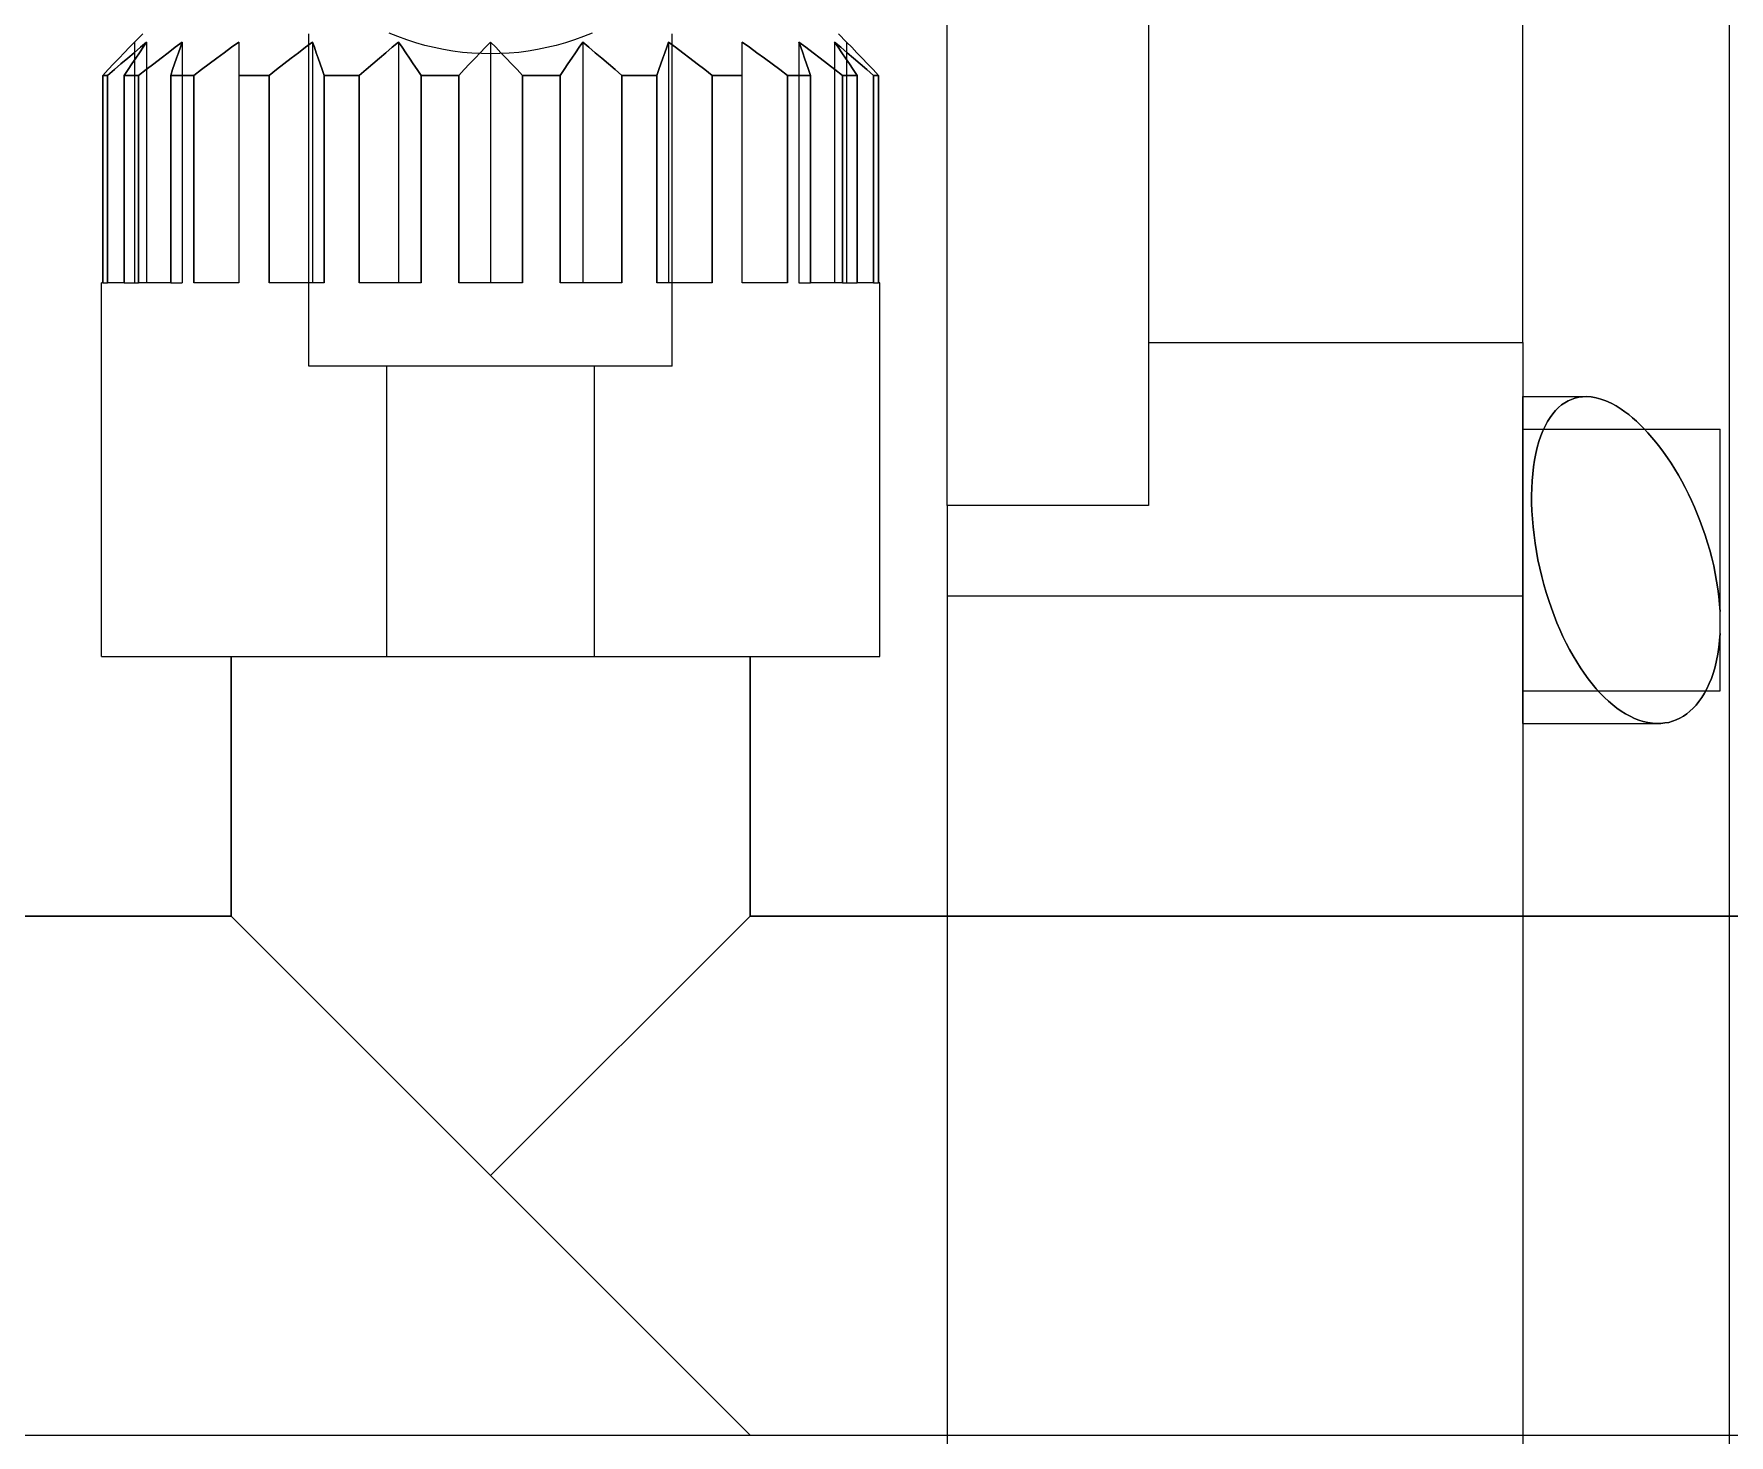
# Model space of a CAD drawing. Header units: millimetres. Extents: x -82 to 282, y -200 to 45.
# Drawn here: x 72.1 to 175.8, y -100.8 to -15.1 of the extents above; entities that cross this region are included whole.
import ezdxf

# ---------------------------------------------------------------- set-up
doc = ezdxf.new("R2010")
doc.units = ezdxf.units.MM
doc.layers.add('MAIN-2', color=7, linetype='Continuous')

msp = doc.modelspace()

# ---------------------------------------------------------------- linework, layer by layer
at = {"layer": 'MAIN-2'}
for p, q in [((140.27, 30.16), (140.27, -33.97)), ((163.16, -33.97), (163.16, 30.16)), ((127.95, -43.93), (127.95, 20.21)), ((175.78, 2.54), (175.78, -84.93)), ((78.23, -15.59), (78.74, -15.08)), ((78.23, -15.59), (78.74, -15.08)), ((88.9, -35.4), (88.9, -15.08)), ((88.9, -35.4), (88.9, -15.08)), ((94.34, -15.25), (93.81, -15.03)), ((94.88, -15.45), (94.34, -15.25)), ((95.43, -15.63), (94.88, -15.45)), ((105.15, -15.45), (104.6, -15.63)), ((105.69, -15.25), (105.15, -15.45)), ((106.22, -15.03), (105.69, -15.25)), ((111.12, -35.4), (111.12, -15.08)), ((111.12, -35.4), (111.12, -15.08)), ((121.79, -15.59), (121.29, -15.08)), ((121.79, -15.59), (121.29, -15.08)), ((76.95, -16.91), (77.28, -16.56)), ((77.28, -16.56), (76.95, -16.91)), ((76.95, -16.91), (77.28, -16.56)), ((77.28, -16.56), (76.95, -16.91)), ((77.28, -16.56), (77.6, -16.23)), ((77.6, -16.23), (77.28, -16.56)), ((77.28, -16.56), (77.6, -16.23)), ((77.6, -16.23), (77.28, -16.56)), ((77.81, -16.56), (77.4, -16.91)), ((77.4, -16.91), (77.81, -16.56)), ((77.81, -16.56), (77.4, -16.91)), ((77.4, -16.91), (77.81, -16.56)), ((77.6, -16.23), (77.92, -15.9)), ((77.92, -15.9), (77.6, -16.23)), ((77.6, -16.23), (77.92, -15.9)), ((77.92, -15.9), (77.6, -16.23)), ((78.2, -16.23), (77.81, -16.56)), ((77.81, -16.56), (78.2, -16.23)), ((78.2, -16.23), (77.81, -16.56)), ((77.81, -16.56), (78.2, -16.23)), ((77.92, -15.9), (78.23, -15.59)), ((78.23, -15.59), (77.92, -15.9)), ((77.92, -15.9), (78.23, -15.59)), ((78.23, -15.59), (77.92, -15.9)), ((78.07, -16.91), (78.3, -16.56)), ((78.3, -16.56), (78.07, -16.91)), ((78.07, -16.91), (78.3, -16.56)), ((78.3, -16.56), (78.07, -16.91)), ((78.59, -15.9), (78.2, -16.23)), ((78.2, -16.23), (78.59, -15.9)), ((78.59, -15.9), (78.2, -16.23)), ((78.2, -16.23), (78.59, -15.9)), ((78.23, -15.59), (78.23, -30.32)), ((78.23, -15.59), (78.23, -30.32)), ((78.3, -16.56), (78.53, -16.23)), ((78.53, -16.23), (78.3, -16.56)), ((78.3, -16.56), (78.53, -16.23)), ((78.53, -16.23), (78.3, -16.56)), ((78.53, -16.23), (78.75, -15.9)), ((78.75, -15.9), (78.53, -16.23)), ((78.53, -16.23), (78.75, -15.9)), ((78.75, -15.9), (78.53, -16.23)), ((78.97, -15.59), (78.59, -15.9)), ((78.59, -15.9), (78.97, -15.59)), ((78.97, -15.59), (78.59, -15.9)), ((78.59, -15.9), (78.97, -15.59)), ((78.75, -15.9), (78.97, -15.59)), ((78.97, -15.59), (78.75, -15.9)), ((78.75, -15.9), (78.97, -15.59)), ((78.97, -15.59), (78.75, -15.9)), ((78.97, -15.59), (78.97, -30.32)), ((78.97, -15.59), (78.97, -30.32)), ((78.97, -15.59), (78.97, -30.32)), ((78.97, -15.59), (78.97, -30.32)), ((79.85, -16.56), (79.4, -16.91)), ((79.4, -16.91), (79.85, -16.56)), ((79.85, -16.56), (79.4, -16.91)), ((79.4, -16.91), (79.85, -16.56)), ((80.29, -16.23), (79.85, -16.56)), ((79.85, -16.56), (80.29, -16.23)), ((80.29, -16.23), (79.85, -16.56)), ((79.85, -16.56), (80.29, -16.23)), ((80.72, -15.9), (80.29, -16.23)), ((80.29, -16.23), (80.72, -15.9)), ((80.72, -15.9), (80.29, -16.23)), ((80.29, -16.23), (80.72, -15.9)), ((80.68, -16.91), (80.8, -16.56)), ((80.8, -16.56), (80.68, -16.91)), ((80.68, -16.91), (80.8, -16.56)), ((80.8, -16.56), (80.68, -16.91)), ((81.15, -15.59), (80.72, -15.9)), ((80.72, -15.9), (81.15, -15.59)), ((81.15, -15.59), (80.72, -15.9)), ((80.72, -15.9), (81.15, -15.59)), ((80.8, -16.56), (80.92, -16.23)), ((80.92, -16.23), (80.8, -16.56)), ((80.8, -16.56), (80.92, -16.23)), ((80.92, -16.23), (80.8, -16.56)), ((80.92, -16.23), (81.04, -15.9)), ((81.04, -15.9), (80.92, -16.23)), ((80.92, -16.23), (81.04, -15.9)), ((81.04, -15.9), (80.92, -16.23)), ((81.04, -15.9), (81.15, -15.59)), ((81.15, -15.59), (81.04, -15.9)), ((81.04, -15.9), (81.15, -15.59)), ((81.15, -15.59), (81.04, -15.9)), ((81.15, -15.59), (81.15, -30.32)), ((81.15, -15.59), (81.15, -30.32)), ((81.15, -15.59), (81.15, -30.32)), ((81.15, -15.59), (81.15, -30.32)), ((83.26, -16.56), (82.8, -16.91)), ((82.8, -16.91), (83.26, -16.56)), ((83.26, -16.56), (82.8, -16.91)), ((82.8, -16.91), (83.26, -16.56)), ((83.72, -16.23), (83.26, -16.56)), ((83.26, -16.56), (83.72, -16.23)), ((83.72, -16.23), (83.26, -16.56)), ((83.26, -16.56), (83.72, -16.23)), ((84.17, -15.9), (83.72, -16.23)), ((83.72, -16.23), (84.17, -15.9)), ((84.17, -15.9), (83.72, -16.23)), ((83.72, -16.23), (84.17, -15.9)), ((84.61, -15.59), (84.17, -15.9)), ((84.17, -15.9), (84.61, -15.59)), ((84.61, -15.59), (84.17, -15.9)), ((84.17, -15.9), (84.61, -15.59)), ((84.61, -15.59), (84.61, -15.9)), ((84.61, -15.9), (84.61, -16.23)), ((84.61, -16.23), (84.61, -16.56)), ((84.61, -16.56), (84.61, -16.91)), ((87.82, -16.56), (87.37, -16.91)), ((87.37, -16.91), (87.82, -16.56)), ((87.82, -16.56), (87.37, -16.91)), ((87.37, -16.91), (87.82, -16.56)), ((88.26, -16.23), (87.82, -16.56)), ((87.82, -16.56), (88.26, -16.23)), ((88.26, -16.23), (87.82, -16.56)), ((87.82, -16.56), (88.26, -16.23)), ((88.69, -15.9), (88.26, -16.23)), ((88.26, -16.23), (88.69, -15.9)), ((88.69, -15.9), (88.26, -16.23)), ((88.26, -16.23), (88.69, -15.9)), ((89.12, -15.59), (88.69, -15.9)), ((88.69, -15.9), (89.12, -15.59)), ((89.12, -15.59), (88.69, -15.9)), ((88.69, -15.9), (89.12, -15.59)), ((89.24, -15.9), (89.12, -15.59)), ((89.12, -15.59), (89.24, -15.9)), ((89.12, -15.59), (89.12, -30.32)), ((89.12, -15.59), (89.12, -30.32)), ((89.24, -15.9), (89.12, -15.59)), ((89.12, -15.59), (89.24, -15.9)), ((89.12, -15.59), (89.12, -30.32)), ((89.12, -15.59), (89.12, -30.32)), ((89.35, -16.23), (89.24, -15.9)), ((89.24, -15.9), (89.35, -16.23)), ((89.35, -16.23), (89.24, -15.9)), ((89.24, -15.9), (89.35, -16.23)), ((89.47, -16.56), (89.35, -16.23)), ((89.35, -16.23), (89.47, -16.56)), ((89.47, -16.56), (89.35, -16.23)), ((89.35, -16.23), (89.47, -16.56)), ((89.59, -16.91), (89.47, -16.56)), ((89.47, -16.56), (89.59, -16.91)), ((89.59, -16.91), (89.47, -16.56)), ((89.47, -16.56), (89.59, -16.91)), ((93.21, -16.56), (92.81, -16.91)), ((92.81, -16.91), (93.21, -16.56)), ((93.21, -16.56), (92.81, -16.91)), ((92.81, -16.91), (93.21, -16.56)), ((93.6, -16.23), (93.21, -16.56)), ((93.21, -16.56), (93.6, -16.23)), ((93.6, -16.23), (93.21, -16.56)), ((93.21, -16.56), (93.6, -16.23)), ((93.99, -15.9), (93.6, -16.23)), ((93.6, -16.23), (93.99, -15.9)), ((93.99, -15.9), (93.6, -16.23)), ((93.6, -16.23), (93.99, -15.9)), ((94.38, -15.59), (93.99, -15.9)), ((93.99, -15.9), (94.38, -15.59)), ((94.38, -15.59), (93.99, -15.9)), ((93.99, -15.9), (94.38, -15.59)), ((94.6, -15.9), (94.38, -15.59)), ((94.38, -15.59), (94.6, -15.9)), ((94.38, -15.59), (94.38, -30.32)), ((94.38, -15.59), (94.38, -30.32)), ((94.6, -15.9), (94.38, -15.59)), ((94.38, -15.59), (94.6, -15.9)), ((94.38, -15.59), (94.38, -30.32)), ((94.38, -15.59), (94.38, -30.32)), ((94.82, -16.23), (94.6, -15.9)), ((94.6, -15.9), (94.82, -16.23)), ((94.82, -16.23), (94.6, -15.9)), ((94.6, -15.9), (94.82, -16.23)), ((95.05, -16.56), (94.82, -16.23)), ((94.82, -16.23), (95.05, -16.56)), ((95.05, -16.56), (94.82, -16.23)), ((94.82, -16.23), (95.05, -16.56)), ((95.28, -16.91), (95.05, -16.56)), ((95.05, -16.56), (95.28, -16.91)), ((95.28, -16.91), (95.05, -16.56)), ((95.05, -16.56), (95.28, -16.91)), ((95.99, -15.79), (95.43, -15.63)), ((96.56, -15.92), (95.99, -15.79)), ((97.14, -16.04), (96.56, -15.92)), ((97.71, -16.13), (97.14, -16.04)), ((98.29, -16.21), (97.71, -16.13)), ((98.87, -16.26), (98.29, -16.21)), ((98.73, -16.91), (99.06, -16.56)), ((99.06, -16.56), (98.73, -16.91)), ((98.73, -16.91), (99.06, -16.56)), ((99.06, -16.56), (98.73, -16.91)), ((99.45, -16.29), (98.87, -16.26)), ((99.06, -16.56), (99.38, -16.23)), ((99.38, -16.23), (99.06, -16.56)), ((99.06, -16.56), (99.38, -16.23)), ((99.38, -16.23), (99.06, -16.56)), ((99.38, -16.23), (99.7, -15.9)), ((99.7, -15.9), (99.38, -16.23)), ((99.38, -16.23), (99.7, -15.9)), ((99.7, -15.9), (99.38, -16.23)), ((100.01, -16.3), (99.45, -16.29)), ((99.7, -15.9), (100.01, -15.59)), ((100.01, -15.59), (99.7, -15.9)), ((99.7, -15.9), (100.01, -15.59)), ((100.01, -15.59), (99.7, -15.9)), ((100.01, -15.59), (100.33, -15.9)), ((100.33, -15.9), (100.01, -15.59)), ((100.01, -15.59), (100.33, -15.9)), ((100.33, -15.9), (100.01, -15.59)), ((100.01, -15.59), (100.01, -30.32)), ((100.01, -15.59), (100.01, -30.32)), ((100.01, -15.59), (100.01, -30.32)), ((100.01, -15.59), (100.01, -30.32)), ((100.58, -16.29), (100.01, -16.3)), ((100.33, -15.9), (100.64, -16.23)), ((100.64, -16.23), (100.33, -15.9)), ((100.33, -15.9), (100.64, -16.23)), ((100.64, -16.23), (100.33, -15.9)), ((101.15, -16.26), (100.58, -16.29)), ((100.64, -16.23), (100.97, -16.56)), ((100.97, -16.56), (100.64, -16.23)), ((100.64, -16.23), (100.97, -16.56)), ((100.97, -16.56), (100.64, -16.23)), ((100.97, -16.56), (101.29, -16.91)), ((101.29, -16.91), (100.97, -16.56)), ((100.97, -16.56), (101.29, -16.91)), ((101.29, -16.91), (100.97, -16.56)), ((101.73, -16.21), (101.15, -16.26)), ((102.31, -16.13), (101.73, -16.21)), ((102.89, -16.04), (102.31, -16.13)), ((103.46, -15.92), (102.89, -16.04)), ((104.03, -15.79), (103.46, -15.92)), ((104.6, -15.63), (104.03, -15.79)), ((104.74, -16.91), (104.98, -16.56)), ((104.98, -16.56), (104.74, -16.91)), ((104.74, -16.91), (104.98, -16.56)), ((104.98, -16.56), (104.74, -16.91)), ((104.98, -16.56), (105.2, -16.23)), ((105.2, -16.23), (104.98, -16.56)), ((104.98, -16.56), (105.2, -16.23)), ((105.2, -16.23), (104.98, -16.56)), ((105.2, -16.23), (105.43, -15.9)), ((105.43, -15.9), (105.2, -16.23)), ((105.2, -16.23), (105.43, -15.9)), ((105.43, -15.9), (105.2, -16.23)), ((105.43, -15.9), (105.65, -15.59)), ((105.65, -15.59), (105.43, -15.9)), ((105.43, -15.9), (105.65, -15.59)), ((105.65, -15.59), (105.43, -15.9)), ((105.65, -15.59), (106.03, -15.9)), ((106.03, -15.9), (105.65, -15.59)), ((105.65, -15.59), (106.03, -15.9)), ((106.03, -15.9), (105.65, -15.59)), ((105.65, -15.59), (105.65, -30.32)), ((105.65, -15.59), (105.65, -30.32)), ((105.65, -15.59), (105.65, -30.32)), ((105.65, -15.59), (105.65, -30.32)), ((106.03, -15.9), (106.42, -16.23)), ((106.42, -16.23), (106.03, -15.9)), ((106.03, -15.9), (106.42, -16.23)), ((106.42, -16.23), (106.03, -15.9)), ((106.42, -16.23), (106.82, -16.56)), ((106.82, -16.56), (106.42, -16.23)), ((106.42, -16.23), (106.82, -16.56)), ((106.82, -16.56), (106.42, -16.23)), ((106.82, -16.56), (107.22, -16.91)), ((107.22, -16.91), (106.82, -16.56)), ((106.82, -16.56), (107.22, -16.91)), ((107.22, -16.91), (106.82, -16.56)), ((110.43, -16.91), (110.55, -16.56)), ((110.55, -16.56), (110.43, -16.91)), ((110.43, -16.91), (110.55, -16.56)), ((110.55, -16.56), (110.43, -16.91)), ((110.55, -16.56), (110.67, -16.23)), ((110.67, -16.23), (110.55, -16.56)), ((110.55, -16.56), (110.67, -16.23)), ((110.67, -16.23), (110.55, -16.56)), ((110.67, -16.23), (110.79, -15.9)), ((110.79, -15.9), (110.67, -16.23)), ((110.67, -16.23), (110.79, -15.9)), ((110.79, -15.9), (110.67, -16.23)), ((110.79, -15.9), (110.9, -15.59)), ((110.9, -15.59), (110.79, -15.9)), ((110.79, -15.9), (110.9, -15.59)), ((110.9, -15.59), (110.79, -15.9)), ((110.9, -15.59), (111.33, -15.9)), ((111.33, -15.9), (110.9, -15.59)), ((110.9, -15.59), (111.33, -15.9)), ((111.33, -15.9), (110.9, -15.59)), ((110.9, -15.59), (110.9, -30.32)), ((110.9, -15.59), (110.9, -30.32)), ((110.9, -15.59), (110.9, -30.32)), ((110.9, -15.59), (110.9, -30.32)), ((111.33, -15.9), (111.77, -16.23)), ((111.77, -16.23), (111.33, -15.9)), ((111.33, -15.9), (111.77, -16.23)), ((111.77, -16.23), (111.33, -15.9)), ((111.77, -16.23), (112.21, -16.56)), ((112.21, -16.56), (111.77, -16.23)), ((111.77, -16.23), (112.21, -16.56)), ((112.21, -16.56), (111.77, -16.23)), ((112.21, -16.56), (112.65, -16.91)), ((112.65, -16.91), (112.21, -16.56)), ((112.21, -16.56), (112.65, -16.91)), ((112.65, -16.91), (112.21, -16.56)), ((115.41, -15.9), (115.41, -15.59)), ((115.41, -15.59), (115.86, -15.9)), ((115.86, -15.9), (115.41, -15.59)), ((115.41, -15.59), (115.86, -15.9)), ((115.86, -15.9), (115.41, -15.59)), ((115.41, -16.23), (115.41, -15.9)), ((115.41, -16.56), (115.41, -16.23)), ((115.41, -16.91), (115.41, -16.56)), ((115.86, -15.9), (116.31, -16.23)), ((116.31, -16.23), (115.86, -15.9)), ((115.86, -15.9), (116.31, -16.23)), ((116.31, -16.23), (115.86, -15.9)), ((116.31, -16.23), (116.76, -16.56)), ((116.76, -16.56), (116.31, -16.23)), ((116.31, -16.23), (116.76, -16.56)), ((116.76, -16.56), (116.31, -16.23)), ((116.76, -16.56), (117.23, -16.91)), ((117.23, -16.91), (116.76, -16.56)), ((116.76, -16.56), (117.23, -16.91)), ((117.23, -16.91), (116.76, -16.56)), ((118.99, -15.9), (118.87, -15.59)), ((118.87, -15.59), (119.3, -15.9)), ((119.3, -15.9), (118.87, -15.59)), ((118.87, -15.59), (118.99, -15.9)), ((118.99, -15.9), (118.87, -15.59)), ((118.87, -15.59), (119.3, -15.9)), ((119.3, -15.9), (118.87, -15.59)), ((118.87, -15.59), (118.99, -15.9)), ((118.87, -15.59), (118.87, -30.32)), ((118.87, -15.59), (118.87, -30.32)), ((118.87, -15.59), (118.87, -30.32)), ((118.87, -15.59), (118.87, -30.32)), ((119.11, -16.23), (118.99, -15.9)), ((118.99, -15.9), (119.11, -16.23)), ((119.11, -16.23), (118.99, -15.9)), ((118.99, -15.9), (119.11, -16.23)), ((119.22, -16.56), (119.11, -16.23)), ((119.11, -16.23), (119.22, -16.56)), ((119.22, -16.56), (119.11, -16.23)), ((119.11, -16.23), (119.22, -16.56)), ((119.34, -16.91), (119.22, -16.56)), ((119.22, -16.56), (119.34, -16.91)), ((119.34, -16.91), (119.22, -16.56)), ((119.22, -16.56), (119.34, -16.91)), ((119.3, -15.9), (119.74, -16.23)), ((119.74, -16.23), (119.3, -15.9)), ((119.3, -15.9), (119.74, -16.23)), ((119.74, -16.23), (119.3, -15.9)), ((119.74, -16.23), (120.18, -16.56)), ((120.18, -16.56), (119.74, -16.23)), ((119.74, -16.23), (120.18, -16.56)), ((120.18, -16.56), (119.74, -16.23)), ((120.18, -16.56), (120.63, -16.91)), ((120.63, -16.91), (120.18, -16.56)), ((120.18, -16.56), (120.63, -16.91)), ((120.63, -16.91), (120.18, -16.56)), ((121.27, -15.9), (121.05, -15.59)), ((121.05, -15.59), (121.43, -15.9)), ((121.43, -15.9), (121.05, -15.59)), ((121.05, -15.59), (121.27, -15.9)), ((121.27, -15.9), (121.05, -15.59)), ((121.05, -15.59), (121.43, -15.9)), ((121.43, -15.9), (121.05, -15.59)), ((121.05, -15.59), (121.27, -15.9)), ((121.05, -15.59), (121.05, -30.32)), ((121.05, -15.59), (121.05, -30.32)), ((121.05, -15.59), (121.05, -30.32)), ((121.05, -15.59), (121.05, -30.32)), ((121.5, -16.23), (121.27, -15.9)), ((121.27, -15.9), (121.5, -16.23)), ((121.5, -16.23), (121.27, -15.9)), ((121.27, -15.9), (121.5, -16.23)), ((121.43, -15.9), (121.82, -16.23)), ((121.82, -16.23), (121.43, -15.9)), ((121.43, -15.9), (121.82, -16.23)), ((121.82, -16.23), (121.43, -15.9)), ((121.73, -16.56), (121.5, -16.23)), ((121.5, -16.23), (121.73, -16.56)), ((121.73, -16.56), (121.5, -16.23)), ((121.5, -16.23), (121.73, -16.56)), ((121.96, -16.91), (121.73, -16.56)), ((121.73, -16.56), (121.96, -16.91)), ((121.96, -16.91), (121.73, -16.56)), ((121.73, -16.56), (121.96, -16.91)), ((122.11, -15.9), (121.79, -15.59)), ((121.79, -15.59), (122.11, -15.9)), ((122.11, -15.9), (121.79, -15.59)), ((121.79, -15.59), (122.11, -15.9)), ((121.79, -15.59), (121.79, -30.32)), ((121.79, -15.59), (121.79, -30.32)), ((121.82, -16.23), (122.22, -16.56)), ((122.22, -16.56), (121.82, -16.23)), ((121.82, -16.23), (122.22, -16.56)), ((122.22, -16.56), (121.82, -16.23)), ((122.42, -16.23), (122.11, -15.9)), ((122.11, -15.9), (122.42, -16.23)), ((122.42, -16.23), (122.11, -15.9)), ((122.11, -15.9), (122.42, -16.23)), ((122.22, -16.56), (122.62, -16.91)), ((122.62, -16.91), (122.22, -16.56)), ((122.22, -16.56), (122.62, -16.91)), ((122.62, -16.91), (122.22, -16.56)), ((122.75, -16.56), (122.42, -16.23)), ((122.42, -16.23), (122.75, -16.56)), ((122.75, -16.56), (122.42, -16.23)), ((122.42, -16.23), (122.75, -16.56)), ((123.07, -16.91), (122.75, -16.56)), ((122.75, -16.56), (123.07, -16.91)), ((123.07, -16.91), (122.75, -16.56)), ((122.75, -16.56), (123.07, -16.91)), ((76.28, -17.62), (76.62, -17.26)), ((76.62, -17.26), (76.28, -17.62)), ((76.28, -17.62), (76.62, -17.26)), ((76.62, -17.26), (76.28, -17.62)), ((76.28, -17.62), (76.58, -17.62)), ((76.58, -17.62), (76.28, -17.62)), ((76.28, -17.62), (76.28, -30.32)), ((76.28, -30.32), (76.28, -17.62)), ((76.28, -17.62), (76.58, -17.62)), ((76.58, -17.62), (76.28, -17.62)), ((76.28, -17.62), (76.28, -30.32)), ((76.28, -30.32), (76.28, -17.62)), ((77, -17.26), (76.58, -17.62)), ((76.58, -17.62), (77, -17.26)), ((77, -17.26), (76.58, -17.62)), ((76.58, -17.62), (77, -17.26)), ((76.58, -30.32), (76.58, -17.62)), ((76.58, -17.62), (76.58, -30.32)), ((76.58, -30.32), (76.58, -17.62)), ((76.58, -17.62), (76.58, -30.32)), ((76.62, -17.26), (76.95, -16.91)), ((76.95, -16.91), (76.62, -17.26)), ((76.62, -17.26), (76.95, -16.91)), ((76.95, -16.91), (76.62, -17.26)), ((77.4, -16.91), (77, -17.26)), ((77, -17.26), (77.4, -16.91)), ((77.4, -16.91), (77, -17.26)), ((77, -17.26), (77.4, -16.91)), ((77.59, -17.62), (77.83, -17.26)), ((77.83, -17.26), (77.59, -17.62)), ((77.59, -17.62), (77.83, -17.26)), ((77.83, -17.26), (77.59, -17.62)), ((77.59, -17.62), (78.48, -17.62)), ((78.48, -17.62), (77.59, -17.62)), ((77.59, -17.62), (77.59, -30.32)), ((77.59, -30.32), (77.59, -17.62)), ((77.59, -17.62), (78.48, -17.62)), ((78.48, -17.62), (77.59, -17.62)), ((77.59, -17.62), (77.59, -30.32)), ((77.59, -30.32), (77.59, -17.62)), ((77.83, -17.26), (78.07, -16.91)), ((78.07, -16.91), (77.83, -17.26)), ((77.83, -17.26), (78.07, -16.91)), ((78.07, -16.91), (77.83, -17.26)), ((78.95, -17.26), (78.48, -17.62)), ((78.48, -17.62), (78.95, -17.26)), ((78.95, -17.26), (78.48, -17.62)), ((78.48, -17.62), (78.95, -17.26)), ((78.48, -30.32), (78.48, -17.62)), ((78.48, -17.62), (78.48, -30.32)), ((78.48, -30.32), (78.48, -17.62)), ((78.48, -17.62), (78.48, -30.32)), ((79.4, -16.91), (78.95, -17.26)), ((78.95, -17.26), (79.4, -16.91)), ((79.4, -16.91), (78.95, -17.26)), ((78.95, -17.26), (79.4, -16.91)), ((80.44, -17.62), (80.56, -17.26)), ((80.56, -17.26), (80.44, -17.62)), ((80.44, -17.62), (80.56, -17.26)), ((80.56, -17.26), (80.44, -17.62)), ((80.44, -17.62), (81.85, -17.62)), ((81.85, -17.62), (80.44, -17.62)), ((80.44, -17.62), (80.44, -30.32)), ((80.44, -30.32), (80.44, -17.62)), ((80.44, -17.62), (81.85, -17.62)), ((81.85, -17.62), (80.44, -17.62)), ((80.44, -17.62), (80.44, -30.32)), ((80.44, -30.32), (80.44, -17.62)), ((80.56, -17.26), (80.68, -16.91)), ((80.68, -16.91), (80.56, -17.26)), ((80.56, -17.26), (80.68, -16.91)), ((80.68, -16.91), (80.56, -17.26)), ((82.33, -17.26), (81.85, -17.62)), ((81.85, -17.62), (82.33, -17.26)), ((82.33, -17.26), (81.85, -17.62)), ((81.85, -17.62), (82.33, -17.26)), ((81.85, -30.32), (81.85, -17.62)), ((81.85, -17.62), (81.85, -30.32)), ((81.85, -30.32), (81.85, -17.62)), ((81.85, -17.62), (81.85, -30.32)), ((82.8, -16.91), (82.33, -17.26)), ((82.33, -17.26), (82.8, -16.91)), ((82.8, -16.91), (82.33, -17.26)), ((82.33, -17.26), (82.8, -16.91)), ((84.61, -16.91), (84.61, -17.26)), ((84.61, -17.26), (84.61, -17.62)), ((84.61, -17.62), (86.46, -17.62)), ((86.46, -17.62), (84.61, -17.62)), ((84.61, -17.62), (86.46, -17.62)), ((86.46, -17.62), (84.61, -17.62)), ((84.61, -17.62), (84.61, -30.32)), ((86.92, -17.26), (86.46, -17.62)), ((86.46, -17.62), (86.92, -17.26)), ((86.92, -17.26), (86.46, -17.62)), ((86.46, -17.62), (86.92, -17.26)), ((86.46, -30.32), (86.46, -17.62)), ((86.46, -17.62), (86.46, -30.32)), ((86.46, -30.32), (86.46, -17.62)), ((86.46, -17.62), (86.46, -30.32)), ((87.37, -16.91), (86.92, -17.26)), ((86.92, -17.26), (87.37, -16.91)), ((87.37, -16.91), (86.92, -17.26)), ((86.92, -17.26), (87.37, -16.91)), ((89.71, -17.26), (89.59, -16.91)), ((89.59, -16.91), (89.71, -17.26)), ((89.71, -17.26), (89.59, -16.91)), ((89.59, -16.91), (89.71, -17.26)), ((89.84, -17.62), (89.71, -17.26)), ((89.71, -17.26), (89.84, -17.62)), ((89.84, -17.62), (89.71, -17.26)), ((89.71, -17.26), (89.84, -17.62)), ((89.84, -17.62), (91.98, -17.62)), ((91.98, -17.62), (89.84, -17.62)), ((89.84, -17.62), (89.84, -30.32)), ((89.84, -30.32), (89.84, -17.62)), ((89.84, -17.62), (91.98, -17.62)), ((91.98, -17.62), (89.84, -17.62)), ((89.84, -17.62), (89.84, -30.32)), ((89.84, -30.32), (89.84, -17.62)), ((92.4, -17.26), (91.98, -17.62)), ((91.98, -17.62), (92.4, -17.26)), ((92.4, -17.26), (91.98, -17.62)), ((91.98, -17.62), (92.4, -17.26)), ((91.98, -30.32), (91.98, -17.62)), ((91.98, -17.62), (91.98, -30.32)), ((91.98, -30.32), (91.98, -17.62)), ((91.98, -17.62), (91.98, -30.32)), ((92.81, -16.91), (92.4, -17.26)), ((92.4, -17.26), (92.81, -16.91)), ((92.81, -16.91), (92.4, -17.26)), ((92.4, -17.26), (92.81, -16.91)), ((95.52, -17.26), (95.28, -16.91)), ((95.28, -16.91), (95.52, -17.26)), ((95.52, -17.26), (95.28, -16.91)), ((95.28, -16.91), (95.52, -17.26)), ((95.76, -17.62), (95.52, -17.26)), ((95.52, -17.26), (95.76, -17.62)), ((95.76, -17.62), (95.52, -17.26)), ((95.52, -17.26), (95.76, -17.62)), ((95.76, -17.62), (98.06, -17.62)), ((98.06, -17.62), (95.76, -17.62)), ((95.76, -17.62), (95.76, -30.32)), ((95.76, -30.32), (95.76, -17.62)), ((95.76, -17.62), (98.06, -17.62)), ((98.06, -17.62), (95.76, -17.62)), ((95.76, -17.62), (95.76, -30.32)), ((95.76, -30.32), (95.76, -17.62)), ((98.06, -17.62), (98.4, -17.26)), ((98.4, -17.26), (98.06, -17.62)), ((98.06, -17.62), (98.4, -17.26)), ((98.4, -17.26), (98.06, -17.62)), ((98.06, -30.32), (98.06, -17.62)), ((98.06, -17.62), (98.06, -30.32)), ((98.06, -30.32), (98.06, -17.62)), ((98.06, -17.62), (98.06, -30.32)), ((98.4, -17.26), (98.73, -16.91)), ((98.73, -16.91), (98.4, -17.26)), ((98.4, -17.26), (98.73, -16.91)), ((98.73, -16.91), (98.4, -17.26)), ((101.29, -16.91), (101.63, -17.26)), ((101.63, -17.26), (101.29, -16.91)), ((101.29, -16.91), (101.63, -17.26)), ((101.63, -17.26), (101.29, -16.91)), ((101.63, -17.26), (101.96, -17.62)), ((101.96, -17.62), (101.63, -17.26)), ((101.63, -17.26), (101.96, -17.62)), ((101.96, -17.62), (101.63, -17.26)), ((101.96, -30.32), (101.96, -17.62)), ((101.96, -17.62), (104.27, -17.62)), ((104.27, -17.62), (101.96, -17.62)), ((101.96, -17.62), (101.96, -30.32)), ((101.96, -30.32), (101.96, -17.62)), ((101.96, -17.62), (104.27, -17.62)), ((104.27, -17.62), (101.96, -17.62)), ((101.96, -17.62), (101.96, -30.32)), ((104.27, -17.62), (104.51, -17.26)), ((104.51, -17.26), (104.27, -17.62)), ((104.27, -17.62), (104.51, -17.26)), ((104.51, -17.26), (104.27, -17.62)), ((104.27, -17.62), (104.27, -30.32)), ((104.27, -30.32), (104.27, -17.62)), ((104.27, -17.62), (104.27, -30.32)), ((104.27, -30.32), (104.27, -17.62)), ((104.51, -17.26), (104.74, -16.91)), ((104.74, -16.91), (104.51, -17.26)), ((104.51, -17.26), (104.74, -16.91)), ((104.74, -16.91), (104.51, -17.26)), ((107.22, -16.91), (107.63, -17.26)), ((107.63, -17.26), (107.22, -16.91)), ((107.22, -16.91), (107.63, -17.26)), ((107.63, -17.26), (107.22, -16.91)), ((107.63, -17.26), (108.04, -17.62)), ((108.04, -17.62), (107.63, -17.26)), ((107.63, -17.26), (108.04, -17.62)), ((108.04, -17.62), (107.63, -17.26)), ((108.04, -30.32), (108.04, -17.62)), ((108.04, -17.62), (110.19, -17.62)), ((110.19, -17.62), (108.04, -17.62)), ((108.04, -17.62), (108.04, -30.32)), ((108.04, -30.32), (108.04, -17.62)), ((108.04, -17.62), (110.19, -17.62)), ((110.19, -17.62), (108.04, -17.62)), ((108.04, -17.62), (108.04, -30.32)), ((110.19, -17.62), (110.31, -17.26)), ((110.31, -17.26), (110.19, -17.62)), ((110.19, -17.62), (110.31, -17.26)), ((110.31, -17.26), (110.19, -17.62)), ((110.19, -17.62), (110.19, -30.32)), ((110.19, -30.32), (110.19, -17.62)), ((110.19, -17.62), (110.19, -30.32)), ((110.19, -30.32), (110.19, -17.62)), ((110.31, -17.26), (110.43, -16.91)), ((110.43, -16.91), (110.31, -17.26)), ((110.31, -17.26), (110.43, -16.91)), ((110.43, -16.91), (110.31, -17.26)), ((112.65, -16.91), (113.11, -17.26)), ((113.11, -17.26), (112.65, -16.91)), ((112.65, -16.91), (113.11, -17.26)), ((113.11, -17.26), (112.65, -16.91)), ((113.11, -17.26), (113.57, -17.62)), ((113.57, -17.62), (113.11, -17.26)), ((113.11, -17.26), (113.57, -17.62)), ((113.57, -17.62), (113.11, -17.26)), ((113.57, -30.32), (113.57, -17.62)), ((113.57, -17.62), (115.41, -17.62)), ((115.41, -17.62), (113.57, -17.62)), ((113.57, -17.62), (113.57, -30.32)), ((113.57, -30.32), (113.57, -17.62)), ((113.57, -17.62), (115.41, -17.62)), ((115.41, -17.62), (113.57, -17.62)), ((113.57, -17.62), (113.57, -30.32)), ((115.41, -17.26), (115.41, -16.91)), ((115.41, -17.62), (115.41, -17.26)), ((115.41, -30.32), (115.41, -17.62)), ((117.23, -16.91), (117.7, -17.26)), ((117.7, -17.26), (117.23, -16.91)), ((117.23, -16.91), (117.7, -17.26)), ((117.7, -17.26), (117.23, -16.91)), ((117.7, -17.26), (118.17, -17.62)), ((118.17, -17.62), (117.7, -17.26)), ((117.7, -17.26), (118.17, -17.62)), ((118.17, -17.62), (117.7, -17.26)), ((118.17, -30.32), (118.17, -17.62)), ((118.17, -17.62), (119.59, -17.62)), ((119.59, -17.62), (118.17, -17.62)), ((118.17, -17.62), (118.17, -30.32)), ((118.17, -30.32), (118.17, -17.62)), ((118.17, -17.62), (119.59, -17.62)), ((119.59, -17.62), (118.17, -17.62)), ((118.17, -17.62), (118.17, -30.32)), ((119.47, -17.26), (119.34, -16.91)), ((119.34, -16.91), (119.47, -17.26)), ((119.47, -17.26), (119.34, -16.91)), ((119.34, -16.91), (119.47, -17.26)), ((119.59, -17.62), (119.47, -17.26)), ((119.47, -17.26), (119.59, -17.62)), ((119.59, -17.62), (119.47, -17.26)), ((119.47, -17.26), (119.59, -17.62)), ((119.59, -17.62), (119.59, -30.32)), ((119.59, -30.32), (119.59, -17.62)), ((119.59, -17.62), (119.59, -30.32)), ((119.59, -30.32), (119.59, -17.62)), ((120.63, -16.91), (121.08, -17.26)), ((121.08, -17.26), (120.63, -16.91)), ((120.63, -16.91), (121.08, -17.26)), ((121.08, -17.26), (120.63, -16.91)), ((121.08, -17.26), (121.54, -17.62)), ((121.54, -17.62), (121.08, -17.26)), ((121.08, -17.26), (121.54, -17.62)), ((121.54, -17.62), (121.08, -17.26)), ((121.54, -30.32), (121.54, -17.62)), ((121.54, -17.62), (122.43, -17.62)), ((122.43, -17.62), (121.54, -17.62)), ((121.54, -17.62), (121.54, -30.32)), ((121.54, -30.32), (121.54, -17.62)), ((121.54, -17.62), (122.43, -17.62)), ((122.43, -17.62), (121.54, -17.62)), ((121.54, -17.62), (121.54, -30.32)), ((122.19, -17.26), (121.96, -16.91)), ((121.96, -16.91), (122.19, -17.26)), ((122.19, -17.26), (121.96, -16.91)), ((121.96, -16.91), (122.19, -17.26)), ((122.43, -17.62), (122.19, -17.26)), ((122.19, -17.26), (122.43, -17.62)), ((122.43, -17.62), (122.19, -17.26)), ((122.19, -17.26), (122.43, -17.62)), ((122.43, -17.62), (122.43, -30.32)), ((122.43, -30.32), (122.43, -17.62)), ((122.43, -17.62), (122.43, -30.32)), ((122.43, -30.32), (122.43, -17.62)), ((122.62, -16.91), (123.03, -17.26)), ((123.03, -17.26), (122.62, -16.91)), ((122.62, -16.91), (123.03, -17.26)), ((123.03, -17.26), (122.62, -16.91)), ((123.03, -17.26), (123.44, -17.62)), ((123.44, -17.62), (123.03, -17.26)), ((123.03, -17.26), (123.44, -17.62)), ((123.44, -17.62), (123.03, -17.26)), ((123.41, -17.26), (123.07, -16.91)), ((123.07, -16.91), (123.41, -17.26)), ((123.41, -17.26), (123.07, -16.91)), ((123.07, -16.91), (123.41, -17.26)), ((123.74, -17.62), (123.41, -17.26)), ((123.41, -17.26), (123.74, -17.62)), ((123.74, -17.62), (123.41, -17.26)), ((123.41, -17.26), (123.74, -17.62)), ((123.44, -30.32), (123.44, -17.62)), ((123.44, -17.62), (123.74, -17.62)), ((123.74, -17.62), (123.44, -17.62)), ((123.44, -17.62), (123.44, -30.32)), ((123.44, -30.32), (123.44, -17.62)), ((123.44, -17.62), (123.74, -17.62)), ((123.74, -17.62), (123.44, -17.62)), ((123.44, -17.62), (123.44, -30.32)), ((123.74, -17.62), (123.74, -30.32)), ((123.74, -30.32), (123.74, -17.62)), ((123.74, -17.62), (123.74, -30.32)), ((123.74, -30.32), (123.74, -17.62)), ((76.28, -30.32), (76.2, -30.32)), ((76.2, -53.18), (76.2, -30.32)), ((76.2, -53.18), (76.2, -30.32)), ((76.28, -30.32), (76.58, -30.32)), ((77.59, -30.32), (76.58, -30.32)), ((77.59, -30.32), (78.48, -30.32)), ((80.44, -30.32), (78.48, -30.32)), ((80.44, -30.32), (81.15, -30.32)), ((84.61, -30.32), (81.85, -30.32)), ((84.61, -30.32), (84.61, -30.32)), ((84.61, -30.32), (84.61, -30.32)), ((84.61, -30.32), (84.61, -30.32)), ((84.61, -30.32), (84.61, -30.32)), ((89.84, -30.32), (86.46, -30.32)), ((95.76, -30.32), (91.98, -30.32)), ((100.01, -30.32), (98.06, -30.32)), ((101.96, -30.32), (100.01, -30.32)), ((108.04, -30.32), (104.27, -30.32)), ((113.57, -30.32), (110.19, -30.32)), ((118.17, -30.32), (115.41, -30.32)), ((115.41, -30.32), (115.41, -30.32)), ((115.41, -30.32), (115.41, -30.32)), ((115.41, -30.32), (115.41, -30.32)), ((115.41, -30.32), (115.41, -30.32)), ((118.87, -30.32), (119.59, -30.32)), ((121.54, -30.32), (119.59, -30.32)), ((121.54, -30.32), (122.43, -30.32)), ((123.44, -30.32), (122.43, -30.32)), ((123.44, -30.32), (123.74, -30.32)), ((123.83, -30.32), (123.74, -30.32)), ((123.83, -53.18), (123.83, -30.32)), ((123.83, -53.18), (123.83, -30.32)), ((140.27, -33.97), (163.16, -33.97)), ((140.27, -33.97), (140.27, -43.93)), ((163.16, -33.97), (163.16, -49.47)), ((100.01, -35.4), (88.9, -35.4)), ((93.66, -53.18), (93.66, -35.4)), ((93.66, -53.18), (93.66, -35.4)), ((111.12, -35.4), (100.01, -35.4)), ((106.36, -53.18), (106.36, -35.4)), ((106.36, -53.18), (106.36, -35.4)), ((163.16, -56.51), (163.16, -37.27)), ((163.16, -37.27), (167.02, -37.27)), ((163.16, -37.27), (167.02, -37.27)), ((166.35, -37.37), (166.58, -37.31)), ((166.58, -37.31), (166.35, -37.37)), ((166.58, -37.31), (166.81, -37.28)), ((166.81, -37.28), (166.58, -37.31)), ((166.81, -37.28), (167.05, -37.27)), ((167.05, -37.27), (166.81, -37.28)), ((167.05, -37.27), (167.34, -37.29)), ((167.34, -37.29), (167.05, -37.27)), ((167.34, -37.29), (167.64, -37.34)), ((167.64, -37.34), (167.34, -37.29)), ((164.83, -38.55), (165, -38.32)), ((165, -38.32), (164.83, -38.55)), ((165, -38.32), (165.17, -38.12)), ((165.17, -38.12), (165, -38.32)), ((165.17, -38.12), (165.35, -37.94)), ((165.35, -37.94), (165.17, -38.12)), ((165.35, -37.94), (165.53, -37.78)), ((165.53, -37.78), (165.35, -37.94)), ((165.53, -37.78), (165.73, -37.65)), ((165.73, -37.65), (165.53, -37.78)), ((165.73, -37.65), (165.93, -37.53)), ((165.93, -37.53), (165.73, -37.65)), ((165.93, -37.53), (166.14, -37.44)), ((166.14, -37.44), (165.93, -37.53)), ((166.14, -37.44), (166.35, -37.37)), ((166.35, -37.37), (166.14, -37.44)), ((167.64, -37.34), (167.94, -37.42)), ((167.94, -37.42), (167.64, -37.34)), ((167.94, -37.42), (168.25, -37.54)), ((168.25, -37.54), (167.94, -37.42)), ((168.25, -37.54), (168.56, -37.68)), ((168.56, -37.68), (168.25, -37.54)), ((168.56, -37.68), (168.87, -37.84)), ((168.87, -37.84), (168.56, -37.68)), ((168.87, -37.84), (169.18, -38.03)), ((169.18, -38.03), (168.87, -37.84)), ((169.18, -38.03), (169.41, -38.2)), ((169.41, -38.2), (169.18, -38.03)), ((169.41, -38.2), (169.65, -38.37)), ((169.65, -38.37), (169.41, -38.2)), ((163.16, -39.27), (175.23, -39.27)), ((163.16, -39.27), (175.23, -39.27)), ((164.26, -39.68), (164.39, -39.37)), ((164.39, -39.37), (164.26, -39.68)), ((164.39, -39.37), (164.53, -39.07)), ((164.53, -39.07), (164.39, -39.37)), ((164.53, -39.07), (164.68, -38.8)), ((164.68, -38.8), (164.53, -39.07)), ((164.68, -38.8), (164.83, -38.55)), ((164.83, -38.55), (164.68, -38.8)), ((169.65, -38.37), (169.88, -38.56)), ((169.88, -38.56), (169.65, -38.37)), ((169.88, -38.56), (170.11, -38.77)), ((170.11, -38.77), (169.88, -38.56)), ((170.11, -38.77), (170.35, -38.99)), ((170.35, -38.99), (170.11, -38.77)), ((170.35, -38.99), (170.58, -39.24)), ((170.58, -39.24), (170.35, -38.99)), ((170.58, -39.24), (170.82, -39.49)), ((170.82, -39.49), (170.58, -39.24)), ((175.23, -54.67), (175.23, -39.27)), ((163.96, -40.76), (164.05, -40.38)), ((164.05, -40.38), (163.96, -40.76)), ((164.05, -40.38), (164.15, -40.02)), ((164.15, -40.02), (164.05, -40.38)), ((164.15, -40.02), (164.26, -39.68)), ((164.26, -39.68), (164.15, -40.02)), ((170.82, -39.49), (171.06, -39.77)), ((171.06, -39.77), (170.82, -39.49)), ((171.06, -39.77), (171.3, -40.05)), ((171.3, -40.05), (171.06, -39.77)), ((171.3, -40.05), (171.54, -40.36)), ((171.54, -40.36), (171.3, -40.05)), ((171.54, -40.36), (171.77, -40.67)), ((171.77, -40.67), (171.54, -40.36)), ((163.82, -41.57), (163.88, -41.16)), ((163.88, -41.16), (163.82, -41.57)), ((163.88, -41.16), (163.96, -40.76)), ((163.96, -40.76), (163.88, -41.16)), ((171.77, -40.67), (172.01, -41.01)), ((172.01, -41.01), (171.77, -40.67)), ((172.01, -41.01), (172.23, -41.35)), ((172.23, -41.35), (172.01, -41.01)), ((172.23, -41.35), (172.46, -41.71)), ((172.46, -41.71), (172.23, -41.35)), ((163.71, -42.87), (163.73, -42.43)), ((163.73, -42.43), (163.71, -42.87)), ((163.73, -42.43), (163.77, -41.99)), ((163.77, -41.99), (163.73, -42.43)), ((163.77, -41.99), (163.82, -41.57)), ((163.82, -41.57), (163.77, -41.99)), ((172.46, -41.71), (172.68, -42.08)), ((172.68, -42.08), (172.46, -41.71)), ((172.68, -42.08), (172.89, -42.45)), ((172.89, -42.45), (172.68, -42.08)), ((172.89, -42.45), (173.09, -42.84)), ((173.09, -42.84), (172.89, -42.45)), ((163.7, -43.32), (163.71, -42.87)), ((163.71, -42.87), (163.7, -43.32)), ((163.7, -43.79), (163.7, -43.32)), ((163.7, -43.32), (163.7, -43.79)), ((173.09, -42.84), (173.29, -43.23)), ((173.29, -43.23), (173.09, -42.84)), ((173.29, -43.23), (173.48, -43.63)), ((173.48, -43.63), (173.29, -43.23)), ((140.27, -43.93), (127.95, -43.93)), ((127.95, -43.93), (127.95, -49.47)), ((163.72, -44.26), (163.7, -43.79)), ((163.7, -43.79), (163.72, -44.26)), ((163.75, -44.74), (163.72, -44.26)), ((163.72, -44.26), (163.75, -44.74)), ((173.48, -43.63), (173.66, -44.03)), ((173.66, -44.03), (173.48, -43.63)), ((173.66, -44.03), (173.83, -44.44)), ((173.83, -44.44), (173.66, -44.03)), ((173.83, -44.44), (174, -44.86)), ((174, -44.86), (173.83, -44.44)), ((163.79, -45.24), (163.75, -44.74)), ((163.75, -44.74), (163.79, -45.24)), ((163.85, -45.74), (163.79, -45.24)), ((163.79, -45.24), (163.85, -45.74)), ((174, -44.86), (174.16, -45.3)), ((174.16, -45.3), (174, -44.86)), ((174.16, -45.3), (174.32, -45.75)), ((174.32, -45.75), (174.16, -45.3)), ((163.92, -46.24), (163.85, -45.74)), ((163.85, -45.74), (163.92, -46.24)), ((164, -46.75), (163.92, -46.24)), ((163.92, -46.24), (164, -46.75)), ((174.32, -45.75), (174.46, -46.21)), ((174.46, -46.21), (174.32, -45.75)), ((174.46, -46.21), (174.6, -46.67)), ((174.6, -46.67), (174.46, -46.21)), ((164.09, -47.26), (164, -46.75)), ((164, -46.75), (164.09, -47.26)), ((164.2, -47.77), (164.09, -47.26)), ((164.09, -47.26), (164.2, -47.77)), ((174.6, -46.67), (174.72, -47.14)), ((174.72, -47.14), (174.6, -46.67)), ((174.72, -47.14), (174.84, -47.62)), ((174.84, -47.62), (174.72, -47.14)), ((174.84, -47.62), (174.94, -48.09)), ((174.94, -48.09), (174.84, -47.62)), ((164.32, -48.27), (164.2, -47.77)), ((164.2, -47.77), (164.32, -48.27)), ((164.45, -48.77), (164.32, -48.27)), ((164.32, -48.27), (164.45, -48.77)), ((174.94, -48.09), (175.02, -48.57)), ((175.02, -48.57), (174.94, -48.09)), ((175.02, -48.57), (175.1, -49.04)), ((175.09, -49.04), (175.02, -48.57)), ((127.95, -49.47), (127.95, -84.93)), ((127.95, -49.47), (163.16, -49.47)), ((163.16, -49.47), (163.16, -84.93)), ((164.6, -49.26), (164.45, -48.77)), ((164.45, -48.77), (164.6, -49.26)), ((164.75, -49.74), (164.6, -49.26)), ((164.6, -49.26), (164.75, -49.74)), ((164.91, -50.21), (164.75, -49.74)), ((164.75, -49.74), (164.91, -50.21)), ((175.15, -49.51), (175.09, -49.04)), ((175.1, -49.04), (175.15, -49.51)), ((175.15, -49.51), (175.2, -49.97)), ((175.2, -49.97), (175.15, -49.51)), ((165.08, -50.67), (164.91, -50.21)), ((164.91, -50.21), (165.08, -50.67)), ((165.25, -51.11), (165.08, -50.67)), ((165.08, -50.67), (165.25, -51.11)), ((175.2, -49.97), (175.23, -50.42)), ((175.23, -50.42), (175.2, -49.97)), ((165.43, -51.53), (165.25, -51.11)), ((165.25, -51.11), (165.43, -51.53)), ((165.62, -51.95), (165.43, -51.53)), ((165.43, -51.53), (165.62, -51.95)), ((175.23, -51.76), (175.2, -52.19)), ((175.2, -52.19), (175.23, -51.76)), ((165.82, -52.35), (165.62, -51.95)), ((165.62, -51.95), (165.82, -52.35)), ((166.02, -52.74), (165.82, -52.35)), ((165.82, -52.35), (166.02, -52.74)), ((166.24, -53.13), (166.02, -52.74)), ((166.02, -52.74), (166.24, -53.13)), ((175.15, -52.61), (175.09, -53.02)), ((175.09, -53.02), (175.15, -52.61)), ((175.2, -52.19), (175.15, -52.61)), ((175.15, -52.61), (175.2, -52.19)), ((76.2, -53.18), (100.01, -53.18)), ((84.14, -69.06), (84.14, -53.18)), ((84.14, -53.18), (84.14, -69.06)), ((93.66, -53.18), (100.01, -53.18)), ((100.01, -53.18), (123.83, -53.18)), ((100.01, -53.18), (106.36, -53.18)), ((115.89, -53.18), (115.89, -69.06)), ((115.89, -69.06), (115.89, -53.18)), ((166.46, -53.5), (166.24, -53.13)), ((166.24, -53.13), (166.46, -53.5)), ((166.69, -53.86), (166.46, -53.5)), ((166.46, -53.5), (166.69, -53.86)), ((166.92, -54.2), (166.69, -53.86)), ((166.69, -53.86), (166.92, -54.2)), ((174.92, -53.8), (174.82, -54.16)), ((174.82, -54.16), (174.92, -53.8)), ((175.01, -53.41), (174.92, -53.8)), ((174.92, -53.8), (175.01, -53.42)), ((175.09, -53.02), (175.01, -53.41)), ((175.01, -53.42), (175.09, -53.02)), ((167.16, -54.53), (166.92, -54.2)), ((166.92, -54.2), (167.16, -54.53)), ((167.4, -54.85), (167.16, -54.53)), ((167.16, -54.53), (167.4, -54.85)), ((167.65, -55.14), (167.4, -54.85)), ((167.4, -54.85), (167.65, -55.14)), ((174.57, -54.83), (174.42, -55.14)), ((174.42, -55.14), (174.57, -54.83)), ((174.7, -54.51), (174.57, -54.83)), ((174.57, -54.83), (174.7, -54.51)), ((174.82, -54.16), (174.7, -54.51)), ((174.7, -54.51), (174.82, -54.16)), ((175.23, -55.27), (175.23, -54.67)), ((163.16, -55.27), (175.23, -55.27)), ((163.16, -55.27), (175.23, -55.27)), ((167.9, -55.42), (167.65, -55.14)), ((167.65, -55.14), (167.9, -55.42)), ((168.16, -55.67), (167.9, -55.42)), ((167.9, -55.42), (168.16, -55.67)), ((168.41, -55.91), (168.16, -55.67)), ((168.16, -55.67), (168.41, -55.91)), ((168.67, -56.13), (168.41, -55.91)), ((168.41, -55.91), (168.67, -56.13)), ((173.94, -55.92), (173.77, -56.14)), ((173.77, -56.14), (173.94, -55.92)), ((174.11, -55.68), (173.94, -55.92)), ((173.94, -55.92), (174.11, -55.68)), ((174.27, -55.42), (174.11, -55.68)), ((174.11, -55.68), (174.27, -55.42)), ((174.42, -55.14), (174.27, -55.42)), ((174.27, -55.42), (174.42, -55.14)), ((163.16, -57.27), (163.16, -56.51)), ((168.92, -56.33), (168.67, -56.13)), ((168.67, -56.13), (168.92, -56.33)), ((169.18, -56.51), (168.92, -56.33)), ((168.92, -56.33), (169.18, -56.51)), ((169.45, -56.68), (169.18, -56.51)), ((169.18, -56.51), (169.45, -56.68)), ((169.72, -56.83), (169.45, -56.68)), ((169.45, -56.68), (169.72, -56.83)), ((169.99, -56.96), (169.72, -56.83)), ((169.72, -56.83), (169.99, -56.96)), ((170.26, -57.06), (169.99, -56.96)), ((169.99, -56.96), (170.26, -57.06)), ((172.77, -56.94), (172.55, -57.05)), ((172.55, -57.05), (172.77, -56.94)), ((172.99, -56.82), (172.77, -56.94)), ((172.77, -56.94), (172.99, -56.82)), ((173.19, -56.67), (172.99, -56.82)), ((172.99, -56.82), (173.19, -56.67)), ((173.39, -56.51), (173.19, -56.67)), ((173.19, -56.67), (173.39, -56.51)), ((173.58, -56.34), (173.39, -56.51)), ((173.39, -56.51), (173.58, -56.34)), ((173.77, -56.14), (173.58, -56.34)), ((173.58, -56.34), (173.77, -56.14)), ((163.16, -57.27), (171.42, -57.27)), ((163.16, -57.27), (171.42, -57.27)), ((170.53, -57.15), (170.26, -57.06)), ((170.26, -57.06), (170.53, -57.15)), ((170.81, -57.21), (170.53, -57.15)), ((170.53, -57.15), (170.81, -57.21)), ((171.09, -57.25), (170.81, -57.21)), ((170.81, -57.21), (171.09, -57.25)), ((171.36, -57.27), (171.09, -57.25)), ((171.09, -57.25), (171.36, -57.27)), ((171.61, -57.27), (171.36, -57.27)), ((171.36, -57.27), (171.61, -57.27)), ((171.85, -57.24), (171.61, -57.27)), ((171.61, -57.27), (171.85, -57.24)), ((172.09, -57.2), (171.85, -57.24)), ((171.85, -57.24), (172.09, -57.2)), ((172.32, -57.13), (172.09, -57.2)), ((172.09, -57.2), (172.32, -57.13)), ((172.55, -57.05), (172.32, -57.13)), ((172.32, -57.13), (172.55, -57.05)), ((84.14, -69.06), (-33.67, -69.06)), ((-33.67, -69.06), (84.14, -69.06)), ((84.14, -69.06), (115.89, -100.81)), ((84.14, -69.06), (100.01, -84.93)), ((100.01, -84.93), (84.14, -69.06)), ((115.89, -100.81), (84.14, -69.06)), ((115.89, -69.06), (100.01, -84.93)), ((100.01, -84.93), (115.89, -69.06)), ((115.89, -69.06), (100.01, -84.93)), ((115.89, -69.06), (100.01, -84.93)), ((233.7, -69.06), (115.89, -69.06)), ((115.89, -69.06), (233.7, -69.06)), ((127.95, -84.93), (127.95, -120.39)), ((163.16, -84.93), (163.16, -120.39)), ((175.78, -84.93), (175.78, -172.4)), ((-33.67, -100.81), (233.7, -100.81))]:
    msp.add_line(p, q, dxfattribs=at)

doc.saveas('drawing.dxf')
